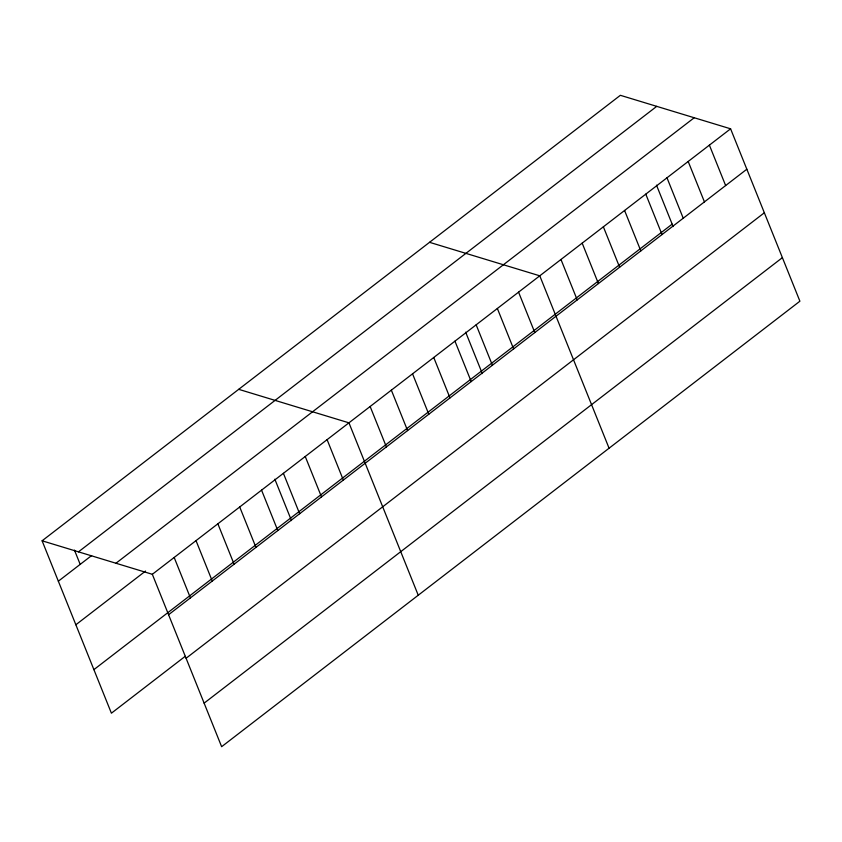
<?xml version="1.0" encoding="UTF-8"?>
<svg xmlns="http://www.w3.org/2000/svg" width="842" height="842" viewBox="0 0 842 842"><rect width="100%" height="100%" fill="white"/><g stroke="black" fill="none" stroke-linecap="round" stroke-linejoin="round"><path stroke-width="1.26" d="M42.1 540.796L620.365 95.304L730.593 128.805L799.9 301.204L221.635 746.696L152.328 574.297L42.1 540.796L111.407 713.195L185.261 656.286M78.474 551.847L656.739 106.355M58.34 581.201L91.631 555.562M115.954 563.245L694.218 117.754M75.854 624.764L145.55 571.065M152.328 574.297L730.593 128.805M93.894 669.632L672.158 224.14M168.579 614.713L746.843 169.221M186.082 658.265L764.347 212.773M204.122 703.144L782.386 257.652M429.536 242.317L539.775 275.818L609.071 448.218M238.707 389.33L348.946 422.831L418.242 595.231M709.396 145.14L725.636 185.556M688.188 161.475L704.438 201.891M666.99 177.809L683.23 218.225M656.497 185.177L673.137 226.561M645.782 194.144L662.033 234.56M624.585 210.479L640.825 250.895M603.377 226.814L619.628 267.23M582.18 243.149L598.42 283.565M560.972 259.483L577.223 299.899M518.567 292.153L534.807 332.569M497.359 308.488L513.609 348.904M476.162 324.823L492.402 365.239M465.668 332.19L482.308 373.574M454.954 341.157L471.204 381.573M433.756 357.492L449.996 397.908M412.548 373.827L428.799 414.243M391.351 390.162L407.591 430.578M370.143 406.497L386.394 446.913M327.096 439.661L343.336 480.077M305.246 456.49L321.497 496.906M283.407 473.32L299.647 513.736M274.839 479.193L291.479 520.588M261.557 490.149L277.807 530.565M239.717 506.979L255.957 547.395M217.868 523.808L234.118 564.224M196.018 540.638L212.268 581.054M174.178 557.467L190.418 597.883M74.454 550.11L80.19 564.372"/></g></svg>
